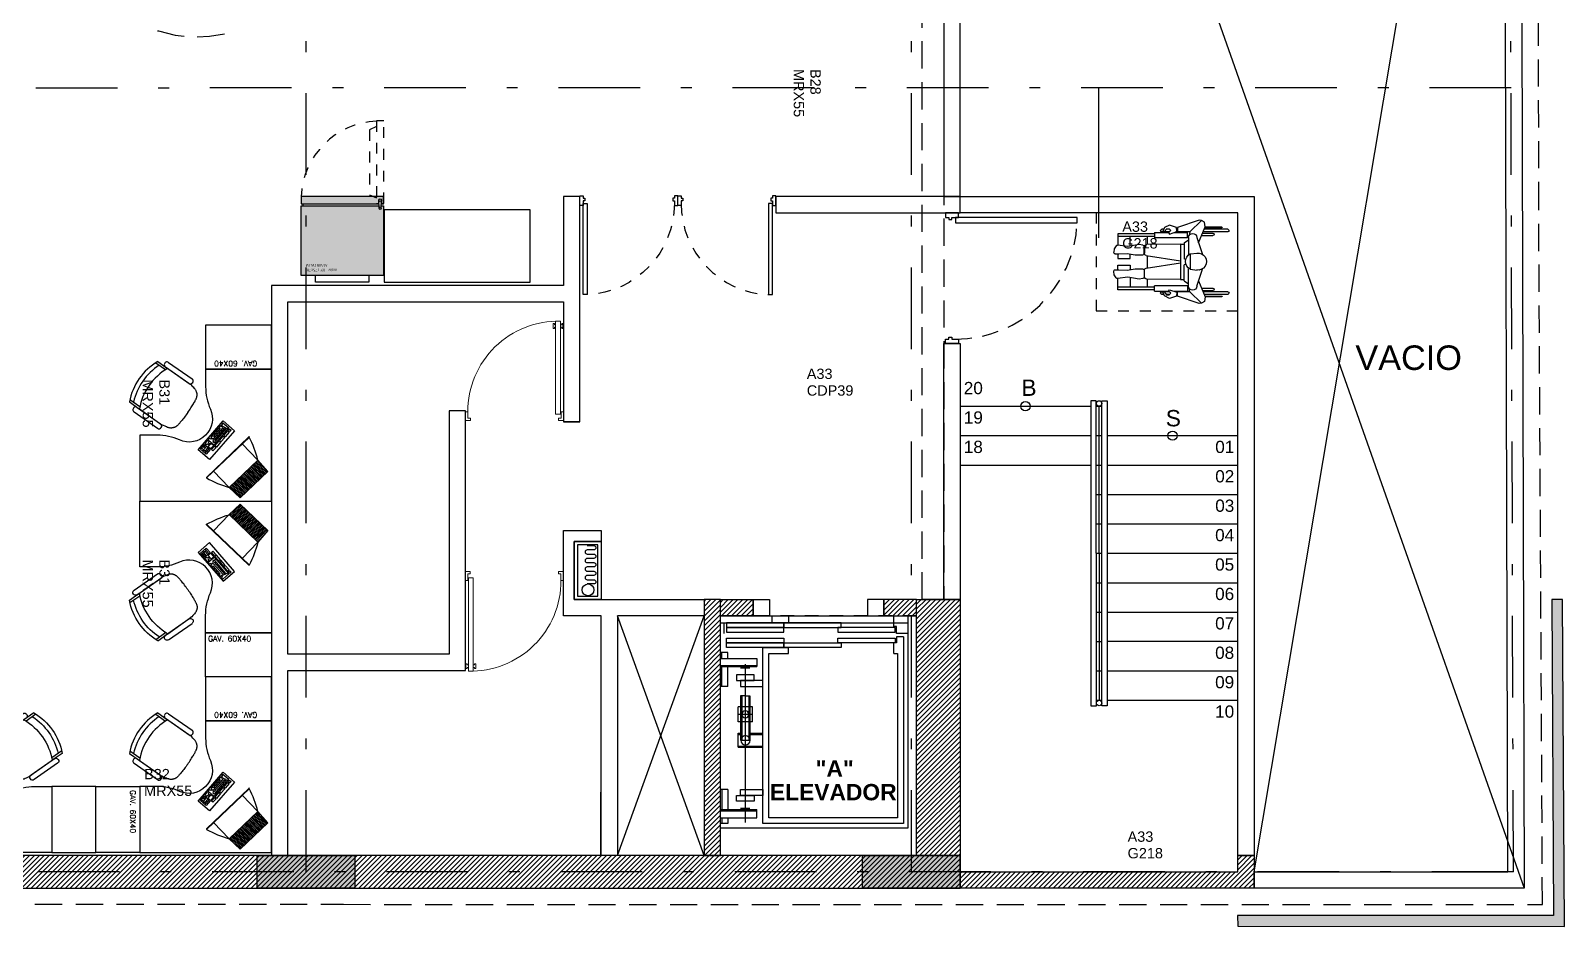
# Model space of a CAD drawing. Header units: millimetres. Extents: x -101 to 3415, y -52 to 1366.
# Drawn here: x 103.34 to 117.42, y 141.9 to 150.12 of the extents above; entities that cross this region are included whole.
import ezdxf
from ezdxf.enums import TextEntityAlignment as Align

# ---------------------------------------------------------------- set-up
doc = ezdxf.new("R2010")
doc.units = ezdxf.units.MM
for name, pattern in [('-XR 1_ARQUITECTURA TIPO N1-N14-EF$0$HIDDEN2', [0.1875, 0.125, -0.0625]), ('XR EJES SUPERIORES$0$DASHDOT2', [0.5, 0.25, -0.125, 0, -0.125]), ('XR LINDERO N$0$A-100a LALA IRAPUATO nave equipo$0$HIDDEN', [0.375, 0.25, -0.125]), ('XR N1-N2$0$HIDDEN', [0.375, 0.25, -0.125]), ('XR N1-N2$0$XR PLANTA TIPO DE OFICINAS$0$CONTINUA', [0]), ('XR N1-N2$0$XR PLANTA TIPO DE OFICINAS$0$HIDDEN', [0.375, 0.25, -0.125]), ('XR N1-N2$0$XR PLANTA TIPO DE OFICINAS$0$HIDDEN2', [0.1875, 0.125, -0.0625])]:
    doc.linetypes.add(name, pattern=pattern)
for name, color, linetype in [('$AUDIT_BAD_LAYER1', 7, 'Continuous'), ('00_ARQ', 8, 'Continuous'), ('ARQ_MOBILIARIO', 8, 'Continuous'), ('Texto_Iluminación', 7, 'Continuous'), ('XR EJES SUPERIORES$0$A-EJES', 8, 'XR EJES SUPERIORES$0$DASHDOT2'), ('XR N1-N2$0$A-PROYECCIONES', 8, 'XR N1-N2$0$XR PLANTA TIPO DE OFICINAS$0$HIDDEN')]:
    doc.layers.add(name, color=color, linetype=linetype)
doc.layers.add('-XR 1_ARQUITECTURA TIPO N1-N14-EF$0$DEPTOS MUEBLES COLOR CARPETA DE VENTAS', color=254, linetype='Continuous', plot=False)
doc.styles.add('-XR 1_ARQUITECTURA TIPO N1-N14-EF$0$Standard', font='arial.ttf')
doc.styles.add('ROMANS', font='romans.shx')
doc.styles.add('TÍTULO', font='arial.ttf', dxfattribs={"height": 0.19})
doc.styles.add('XR N1-N2$0$Standard', font='arial.ttf')
doc.styles.add('XR N1-N2$0$XR PLANTA TIPO DE OFICINAS$0$estilo1', font='arialbd.ttf')
doc.styles.add('XR N1-N2$0$XR PLANTA TIPO DE OFICINAS$0$TEXTO-ALB-100', font='arial.ttf', dxfattribs={"height": 0.15})
pattern_1 = [(45, (86.484832, 157.137164), (-0.02245064, 0.02245064), [])]
pattern_2 = [(45, (86.484826, 156.888654), (-0.02245064, 0.02245064), [])]

# ---------------------------------------------------------------- blocks, each defined once
blk = doc.blocks.new('XR N1-N2$0$XR PLANTA TIPO DE OFICINAS$0$Puerta1.00')
at = {"linetype": 'Continuous'}
for points in [[(405.365, 465.953), (405.365, 466.883), (405.325, 466.883), (405.325, 465.953)], [(405.325, 465.876), (405.325, 465.901), (405.34, 465.901), (405.34, 465.926), (405.325, 465.926), (405.325, 465.976), (405.29, 465.976), (405.29, 465.876)], [(406.255, 465.876), (406.255, 465.901), (406.24, 465.901), (406.24, 465.926), (406.255, 465.926), (406.255, 465.976), (406.29, 465.976), (406.29, 465.876)]]:
    blk.add_lwpolyline(points, close=True, dxfattribs=at)
at = {"linetype": 'XR N1-N2$0$XR PLANTA TIPO DE OFICINAS$0$HIDDEN2'}
blk.add_arc((405.324, 465.953), 0.932, 0.0383, 87.4436, dxfattribs=at)
blk = doc.blocks.new('XR N1-N2$0$XR PLANTA TIPO DE OFICINAS$0$XREF PLANTA BAJA$0$XREF SOTANO 1$0$sn_dis_pl')
at = {"linetype": 'Continuous'}
for p, q in [((-0.544, 1.021), (-0.52, 1.021)), ((-0.544, 0.684), (-0.544, 1.021)), ((-0.52, 1.021), (-0.439, 1.021)), ((-0.52, 0.684), (-0.52, 1.021)), ((-0.428, 0.929), (-0.44, 1.024)), ((-0.434, 1.036), (-0.405, 1.055)), ((-0.405, 1.055), (-0.374, 1.058)), ((-0.36, 1.01), (-0.362, 0.935)), ((-0.36, 1.046), (-0.36, 1.01)), ((-0.36, 1.021), (-0.317, 1.021)), ((-0.317, 1.021), (-0.317, 0.907)), ((-0.256, 1.021), (-0.256, 0.907)), ((-0.213, 1.021), (-0.256, 1.021)), ((-0.213, 1.046), (-0.213, 1.01)), ((-0.213, 1.01), (-0.211, 0.935)), ((-0.168, 1.055), (-0.199, 1.058)), ((-0.139, 1.036), (-0.168, 1.055)), ((-0.145, 0.929), (-0.133, 1.024)), ((-0.053, 1.021), (-0.134, 1.021)), ((-0.029, 1.021), (-0.053, 1.021)), ((-0.053, 0.684), (-0.053, 1.021)), ((-0.029, 0.684), (-0.029, 1.021)), ((-0.433, 0.907), (-0.52, 0.907)), ((-0.445, 0.826), (-0.428, 0.929)), ((-0.362, 0.935), (-0.35, 0.862)), ((-0.317, 0.907), (-0.355, 0.907)), ((-0.35, 0.862), (-0.351, 0.792)), ((-0.256, 0.907), (-0.218, 0.907)), ((-0.211, 0.935), (-0.223, 0.862)), ((-0.223, 0.862), (-0.222, 0.792)), ((-0.128, 0.826), (-0.145, 0.929)), ((-0.14, 0.907), (-0.053, 0.907)), ((-0.52, 0.752), (-0.445, 0.752)), ((-0.448, 0.444), (-0.445, 0.755)), ((-0.44, 0.791), (-0.445, 0.826)), ((-0.364, 0.78), (-0.428, 0.78)), ((-0.425, 0.775), (-0.365, 0.776)), ((-0.351, 0.792), (-0.352, 0.788)), ((-0.344, 0.759), (-0.297, 0.444)), ((-0.343, 0.752), (-0.23, 0.752)), ((-0.229, 0.759), (-0.276, 0.444)), ((-0.222, 0.792), (-0.221, 0.788)), ((-0.209, 0.78), (-0.145, 0.78)), ((-0.148, 0.775), (-0.208, 0.776)), ((-0.133, 0.791), (-0.128, 0.826)), ((-0.125, 0.444), (-0.128, 0.755)), ((-0.128, 0.752), (-0.053, 0.752)), ((-0.624, 0.546), (-0.601, 0.592)), ((-0.601, 0.592), (-0.564, 0.608)), ((-0.562, 0.594), (-0.591, 0.572)), ((-0.591, 0.572), (-0.59, 0.548)), ((-0.585, 0.599), (-0.585, 0.616)), ((-0.585, 0.545), (-0.585, 0.576)), ((-0.564, 0.608), (-0.562, 0.594)), ((-0.561, 0.549), (-0.561, 0.616)), ((-0.557, 0.684), (-0.557, 0.554)), ((-0.557, 0.684), (-0.507, 0.684)), ((-0.507, 0.38), (-0.507, 0.684)), ((-0.016, 0.684), (-0.066, 0.684)), ((-0.066, 0.38), (-0.066, 0.684)), ((-0.016, 0.684), (-0.016, 0.554)), ((-0.012, 0.549), (-0.012, 0.616)), ((-0.009, 0.608), (-0.011, 0.594)), ((-0.011, 0.594), (0.018, 0.572)), ((0.027, 0.592), (-0.009, 0.608)), ((0.012, 0.599), (0.012, 0.616)), ((0.012, 0.545), (0.012, 0.576)), ((0.018, 0.572), (0.017, 0.548)), ((0.051, 0.546), (0.027, 0.592)), ((-0.67, 0.273), (-0.601, 0.474)), ((-0.601, 0.482), (-0.624, 0.546)), ((-0.564, 0.48), (-0.601, 0.482)), ((-0.601, 0.474), (-0.561, 0.473)), ((-0.59, 0.548), (-0.573, 0.535)), ((-0.573, 0.535), (-0.556, 0.555)), ((-0.542, 0.545), (-0.564, 0.48)), ((-0.561, 0.36), (-0.561, 0.488)), ((-0.557, 0.5), (-0.557, 0.38)), ((-0.556, 0.555), (-0.542, 0.545)), ((-0.448, 0.444), (-0.448, 0.41)), ((-0.448, 0.444), (-0.125, 0.444)), ((-0.125, 0.444), (-0.125, 0.41)), ((-0.017, 0.555), (-0.031, 0.545)), ((-0.031, 0.545), (-0.009, 0.48)), ((0, 0.535), (-0.017, 0.555)), ((-0.016, 0.5), (-0.016, 0.38)), ((-0.012, 0.36), (-0.012, 0.488)), ((0.028, 0.474), (-0.012, 0.473)), ((-0.009, 0.48), (0.028, 0.482)), ((0.017, 0.548), (0, 0.535)), ((0.028, 0.482), (0.051, 0.546)), ((0.097, 0.273), (0.028, 0.474)), ((-0.666, 0.251), (-0.561, 0.36)), ((-0.561, 0.36), (-0.529, 0.366)), ((-0.507, 0.38), (-0.557, 0.38)), ((-0.51, 0.371), (-0.35, 0.371)), ((-0.51, 0.296), (-0.354, 0.244)), ((-0.461, 0.41), (-0.489, 0.371)), ((-0.461, 0.41), (-0.314, 0.41)), ((-0.359, 0.356), (-0.367, 0.291)), ((-0.359, 0.356), (-0.218, 0.356)), ((-0.307, 0.398), (-0.314, 0.41)), ((-0.266, 0.398), (-0.259, 0.41)), ((-0.112, 0.41), (-0.259, 0.41)), ((-0.063, 0.371), (-0.223, 0.371)), ((-0.063, 0.296), (-0.219, 0.244)), ((-0.218, 0.356), (-0.211, 0.291)), ((-0.112, 0.41), (-0.084, 0.371)), ((-0.066, 0.38), (-0.016, 0.38)), ((-0.012, 0.36), (-0.044, 0.366)), ((0.093, 0.251), (-0.012, 0.36)), ((-0.666, 0.251), (-0.67, 0.273)), ((-0.651, 0.225), (-0.666, 0.251)), ((-0.609, 0.218), (-0.651, 0.225)), ((-0.461, 0.28), (-0.609, 0.218)), ((-0.607, 0.218), (-0.607, 0.065)), ((-0.602, 0.22), (-0.602, 0.065)), ((-0.585, 0.012), (-0.585, 0.228)), ((-0.561, 0.012), (-0.561, 0.238)), ((-0.549, 0.243), (-0.549, 0.148)), ((-0.527, 0.252), (-0.527, 0.148)), ((-0.112, 0.28), (0.036, 0.218)), ((-0.046, 0.252), (-0.046, 0.148)), ((-0.024, 0.243), (-0.024, 0.148)), ((-0.012, 0.012), (-0.012, 0.238)), ((0.012, 0.012), (0.012, 0.228)), ((0.029, 0.22), (0.029, 0.065)), ((0.033, 0.218), (0.033, 0.065)), ((0.036, 0.218), (0.078, 0.225)), ((0.078, 0.225), (0.093, 0.251)), ((0.093, 0.251), (0.097, 0.273))]:
    blk.add_line(p, q, dxfattribs=at)
for centre, radius, start, end in [((-0.428, 1.026), 0.0123, 121.7078, 187.2641), ((-0.372, 1.046), 0.0123, 0.7644, 95.9609), ((-0.201, 1.046), 0.0123, 84.0391, 179.2356), ((-0.145, 1.026), 0.0123, 352.7359, 58.2922), ((-0.425, 0.755), 0.0204, 91.0603, 179.4667), ((-0.428, 0.792), 0.0123, 187.318, 270), ((-0.365, 0.756), 0.0204, 8.521, 91.0603), ((-0.364, 0.792), 0.0123, 270, 341.0652), ((-0.208, 0.756), 0.0204, 88.9397, 171.479), ((-0.209, 0.792), 0.0123, 198.9348, 270), ((-0.149, 0.755), 0.0204, 0.5333, 88.9397), ((-0.145, 0.792), 0.0123, 270, 352.682), ((-0.573, 0.616), 0.0123, 0, 180), ((0, 0.616), 0.0123, 0, 180), ((-0.51, 0.333), 0.0374, 90, 270), ((-0.289, 0.285), 0.0782, 171.4259, 8.5741), ((-0.289, 0.322), 0.0782, 25.8604, 154.1396), ((-0.063, 0.333), 0.0374, 270, 90), ((-0.538, 0.148), 0.011, 180, 360), ((-0.035, 0.148), 0.011, 180, 0), ((-0.604, 0.065), 0.00204, 180, 0), ((-0.573, 0.012), 0.0123, 180, 0), ((0, 0.012), 0.0123, 180, 0), ((0.031, 0.065), 0.00204, 180, 0)]:
    blk.add_arc(centre, radius, start, end, dxfattribs=at)
blk = doc.blocks.new('XR N1-N2$0$A$C0124305E')
at = {"layer": '00_ARQ', "ltscale": 2}
blk.add_lwpolyline([(0, 0), (2.7, 0), (2.7, -6.05), (2.55, -6.05), (2.55, -0.15), (0, -0.15)], close=True, dxfattribs=at)
at = {"layer": 'XR N1-N2$0$A-PROYECCIONES', "linetype": 'XR N1-N2$0$HIDDEN', "ltscale": 0.25}
blk.add_lwpolyline([(1.25, -0.15), (1.25, -1.05), (2.55, -1.05), (2.55, -1.05)], dxfattribs=at)
at = {"layer": '$AUDIT_BAD_LAYER1', "xscale": -0.9999999999999999, "rotation": 90.0000016959918}
blk.add_blockref('XR N1-N2$0$XR PLANTA TIPO DE OFICINAS$0$XREF PLANTA BAJA$0$XREF SOTANO 1$0$sn_dis_pl', (2.469, -0.887), dxfattribs=at)
blk = doc.blocks.new('XR N1-N2$0$XR PLANTA TIPO DE OFICINAS$0$Ascensore-150x170')
for p, q in [((5.612, -0.077), (5.612, -0.133)), ((5.481, -0.152), (5.566, -0.152)), ((5.612, -0.133), (5.566, -0.133)), ((5.566, -0.133), (5.566, -0.152)), ((5.481, -0.996), (5.528, -0.996)), ((4.729, -1.399), (4.729, -1.202)), ((4.738, -1.399), (4.738, -1.202)), ((4.832, -1.305), (4.832, -1.202)), ((4.841, -1.305), (4.841, -1.202)), ((4.127, -1.342), (5.394, -1.342)), ((4.166, -1.54), (4.166, -1.249)), ((4.166, -1.249), (4.231, -1.249)), ((4.222, -1.54), (4.222, -1.249)), ((4.231, -1.54), (4.231, -1.249)), ((4.241, -1.38), (4.241, -1.305)), ((5.141, -1.305), (4.785, -1.305)), ((4.785, -1.38), (4.785, -1.305)), ((5.141, -1.314), (4.785, -1.314)), ((4.932, -1.286), (5.054, -1.286)), ((4.932, -1.286), (4.932, -1.399)), ((4.993, -1.286), (4.993, -1.399)), ((5.054, -1.286), (5.054, -1.399)), ((5.141, -1.342), (5.141, -1.305)), ((5.141, -1.342), (5.141, -1.38)), ((5.366, -1.38), (5.366, -1.305)), ((5.376, -1.54), (5.376, -1.249)), ((5.441, -1.249), (5.376, -1.249)), ((5.385, -1.54), (5.385, -1.249)), ((5.441, -1.54), (5.441, -1.249)), ((4.729, -1.399), (4.841, -1.399)), ((5.141, -1.37), (4.785, -1.37)), ((5.141, -1.38), (4.785, -1.38)), ((4.832, -1.399), (4.832, -1.38)), ((4.841, -1.399), (4.841, -1.38)), ((4.932, -1.399), (5.054, -1.399)), ((4.119, -1.483), (4.119, -1.54)), ((4.166, -1.483), (4.119, -1.483)), ((4.166, -1.53), (4.119, -1.53)), ((4.391, -1.483), (4.231, -1.483)), ((4.391, -1.53), (4.231, -1.53)), ((4.391, -1.483), (4.391, -1.54)), ((5.216, -1.483), (5.216, -1.54)), ((5.216, -1.483), (5.376, -1.483)), ((5.216, -1.53), (5.376, -1.53)), ((5.441, -1.483), (5.488, -1.483)), ((5.441, -1.53), (5.488, -1.53)), ((5.488, -1.483), (5.488, -1.54)), ((5.641, -1.512), (5.725, -1.512))]:
    blk.add_line(p, q)
for points in [[(4.081, -0.04), (4.081, -1.54), (5.725, -1.54), (5.725, -0.04)], [(5.566, -0.143), (5.566, -0.602), (5.603, -0.602), (5.603, -0.143)], [(5.687, -0.143), (5.687, -0.602), (5.65, -0.602), (5.65, -0.143)], [(5.528, -0.574), (5.528, -1.033), (5.566, -1.033), (5.566, -0.574)], [(5.725, -0.574), (5.725, -1.033), (5.687, -1.033), (5.687, -0.574)], [(5.528, -1.033), (5.528, -1.493), (5.566, -1.493), (5.566, -1.033)], [(5.566, -1.033), (5.566, -1.493), (5.603, -1.493), (5.603, -1.033)], [(5.687, -1.033), (5.687, -1.493), (5.65, -1.493), (5.65, -1.033)], [(5.725, -1.033), (5.725, -1.493), (5.687, -1.493), (5.687, -1.033)], [(5.725, -0.996), (5.725, -1.127), (5.781, -1.127), (5.781, -0.996)], [(4.344, -1.202), (4.344, -1.38), (4.391, -1.38), (4.391, -1.202)], [(5.263, -1.202), (5.263, -1.38), (5.216, -1.38), (5.216, -1.202)], [(4.297, -1.272), (4.297, -1.413), (4.344, -1.413), (4.344, -1.272)], [(5.31, -1.272), (5.31, -1.413), (5.263, -1.413), (5.263, -1.272)]]:
    blk.add_lwpolyline(points, close=True)
for points in [[(5.612, -0.077), (5.528, -0.077), (4.119, -0.077), (4.119, -1.202), (5.528, -1.202), (5.528, -0.996)], [(5.641, -0.133), (5.697, -0.133), (5.697, -0.152), (5.781, -0.152), (5.781, -0.04), (5.641, -0.04), (5.641, -0.133)], [(5.481, -0.152), (5.481, -0.124), (4.166, -0.124), (4.166, -1.155), (5.481, -1.155), (5.481, -0.996)]]:
    blk.add_lwpolyline(points)
for centre, radius in [((4.785, -1.342), 0.0375), ((4.993, -1.342), 0.0281)]:
    blk.add_circle(centre, radius)
blk = doc.blocks.new('XR N1-N2$0$030 puerta 013-h')
at = {"linetype": 'Continuous', "lineweight": 0}
for p, q in [((3.994, 17.305), (3.994, 17.255)), ((4.007, 17.305), (3.994, 17.305)), ((3.994, 17.255), (4.007, 17.255)), ((4.007, 17.305), (4.007, 17.293)), ((4.007, 17.293), (4.019, 17.293)), ((4.007, 17.255), (4.007, 17.268)), ((4.007, 17.268), (4.019, 17.268)), ((4.019, 17.33), (4.069, 17.33)), ((4.019, 16.38), (4.019, 17.33)), ((4.069, 17.33), (4.069, 16.38)), ((4.081, 17.293), (4.069, 17.293)), ((4.081, 17.268), (4.069, 17.268)), ((4.081, 17.305), (4.094, 17.305)), ((4.081, 17.305), (4.081, 17.293)), ((4.081, 17.255), (4.081, 17.268)), ((4.094, 17.255), (4.081, 17.255)), ((4.094, 17.305), (4.094, 17.255)), ((3.099, 16.365), (3.099, 16.405)), ((3.099, 16.405), (3.124, 16.405)), ((3.099, 16.315), (3.099, 16.365)), ((3.149, 16.315), (3.099, 16.315)), ((3.124, 16.405), (3.124, 16.34)), ((3.124, 16.34), (3.149, 16.34)), ((3.149, 16.34), (3.149, 16.315)), ((4.069, 16.38), (4.019, 16.38)), ((4.049, 16.34), (4.049, 16.315)), ((4.074, 16.34), (4.049, 16.34)), ((4.049, 16.315), (4.099, 16.315)), ((4.099, 16.405), (4.074, 16.405)), ((4.074, 16.405), (4.074, 16.34)), ((4.099, 16.405), (4.099, 16.315))]:
    blk.add_line(p, q, dxfattribs=at)
blk.add_arc((4.044, 16.41), 0.92, 88.4391, 180.3278, dxfattribs=at)
blk = doc.blocks.new('XR COLUMNAS SUPERIORES')
at = {"layer": '00_ARQ', "linetype": 'ByBlock'}
h = blk.add_hatch(color=256, dxfattribs=at)
h.dxf.hatch_style = 1
h.paths.add_polyline_path([(19.828, -14.89), (18.931, -14.89), (18.931, -14.59), (19.828, -14.59)])
h = blk.add_hatch(color=256, dxfattribs=at)
h.dxf.hatch_style = 1
h.paths.add_polyline_path([(25.387, -14.89), (24.49, -14.89), (24.49, -14.59), (25.387, -14.59)])
for points in [[(19.828, -14.89), (18.931, -14.89), (18.931, -14.59), (19.828, -14.59)], [(25.387, -14.89), (24.49, -14.89), (24.49, -14.59), (25.387, -14.59)]]:
    blk.add_lwpolyline(points, close=True, dxfattribs=at)
blk = doc.blocks.new('XR EJES SUPERIORES')
at = {"layer": 'XR EJES SUPERIORES$0$A-EJES', "color": 251, "linetype": 'XR EJES SUPERIORES$0$DASHDOT2', "ltscale": 3}
for p, q in [((19.38, -14.74), (19.38, 2.657)), ((24.938, -14.74), (24.938, 2.657)), ((30.467, -14.74), (30.415, 2.657)), ((30.447, -7.541), (-2.865, -7.548)), ((30.467, -14.74), (-2.88, -14.741))]:
    blk.add_line(p, q, dxfattribs=at)
blk = doc.blocks.new('A$C435F5787')
at = {"linetype": 'ByBlock'}
for p, q in [((0, 0), (0, 0.483)), ((0, 0.483), (0.19, 0.483)), ((0.076, 0.381), (0.076, 0.457)), ((0.076, 0.457), (0.171, 0.457)), ((0.095, 0.438), (0.095, 0.454)), ((0.137, 0.438), (0.095, 0.438)), ((0.095, 0.381), (0.095, 0.435)), ((0.114, 0.384), (0.114, 0.435)), ((0.137, 0.438), (0.137, 0.454)), ((0.171, 0.438), (0.137, 0.438)), ((0.137, 0.381), (0.137, 0.435)), ((0.156, 0.384), (0.156, 0.419)), ((0.156, 0.419), (0.171, 0.419)), ((0.171, 0.457), (0.171, 0.381)), ((0.19, 0.483), (0.19, 0)), ((0.038, 0.371), (0.063, 0.371)), ((0.038, 0.311), (0.038, 0.371)), ((0.063, 0.311), (0.038, 0.311)), ((0.038, 0.305), (0.063, 0.305)), ((0.038, 0.225), (0.038, 0.305)), ((0.063, 0.225), (0.038, 0.225)), ((0.038, 0.143), (0.038, 0.219)), ((0.038, 0.219), (0.063, 0.219)), ((0.063, 0.371), (0.063, 0.311)), ((0.063, 0.305), (0.063, 0.225)), ((0.063, 0.219), (0.063, 0.143)), ((0.171, 0.381), (0.076, 0.381)), ((0.076, 0.311), (0.076, 0.371)), ((0.076, 0.371), (0.117, 0.371)), ((0.117, 0.311), (0.076, 0.311)), ((0.076, 0.305), (0.076, 0.022)), ((0.175, 0.305), (0.076, 0.305)), ((0.098, 0.273), (0.079, 0.273)), ((0.117, 0.279), (0.098, 0.279)), ((0.098, 0.279), (0.098, 0.273)), ((0.098, 0.051), (0.098, 0.267)), ((0.117, 0.371), (0.117, 0.311)), ((0.117, 0.267), (0.117, 0.279)), ((0.133, 0.267), (0.117, 0.267)), ((0.117, 0.06), (0.117, 0.257)), ((0.133, 0.33), (0.133, 0.352)), ((0.133, 0.352), (0.152, 0.352)), ((0.152, 0.33), (0.133, 0.33)), ((0.133, 0.257), (0.133, 0.267)), ((0.152, 0.257), (0.133, 0.257)), ((0.137, 0.07), (0.137, 0.254)), ((0.152, 0.352), (0.152, 0.371)), ((0.152, 0.371), (0.175, 0.371)), ((0.152, 0.311), (0.152, 0.33)), ((0.175, 0.311), (0.152, 0.311)), ((0.156, 0.254), (0.156, 0.276)), ((0.156, 0.276), (0.175, 0.276)), ((0.175, 0.254), (0.156, 0.254)), ((0.156, 0.095), (0.156, 0.229)), ((0.156, 0.229), (0.175, 0.229)), ((0.175, 0.371), (0.175, 0.311)), ((0.175, 0.276), (0.175, 0.305)), ((0.175, 0.067), (0.175, 0.254)), ((0.063, 0.143), (0.038, 0.143)), ((0.038, 0.133), (0.063, 0.133)), ((0.038, 0.057), (0.038, 0.133)), ((0.063, 0.057), (0.038, 0.057)), ((0.038, 0.044), (0.063, 0.044)), ((0.038, 0.022), (0.038, 0.044)), ((0.063, 0.022), (0.038, 0.022)), ((0.063, 0.133), (0.063, 0.057)), ((0.063, 0.044), (0.063, 0.022)), ((0.076, 0.022), (0.175, 0.022)), ((0.079, 0.041), (0.095, 0.041)), ((0.095, 0.041), (0.095, 0.048)), ((0.095, 0.048), (0.117, 0.048)), ((0.117, 0.048), (0.117, 0.054)), ((0.117, 0.054), (0.137, 0.054)), ((0.137, 0.054), (0.137, 0.063)), ((0.137, 0.063), (0.156, 0.063)), ((0.175, 0.095), (0.156, 0.095)), ((0.156, 0.051), (0.156, 0.067)), ((0.156, 0.067), (0.175, 0.067)), ((0.175, 0.051), (0.156, 0.051)), ((0.175, 0.022), (0.175, 0.051)), ((0.19, 0), (0, 0))]:
    blk.add_line(p, q, dxfattribs=at)
blk = doc.blocks.new('m-tv pla')
h = blk.add_hatch()
h.set_pattern_fill('ANSI31', color=256, scale=0.005, angle=45, style=0)
h.set_pattern_definition([(90, (-254.158094, -242.753814), (-0.015875, 2e-18), [])])
h.paths.add_polyline_path([(0.24, -0.474), (0.25, -0.284), (-0.25, -0.284), (-0.24, -0.474)])
for p, q in [((0.373, 0), (-0.373, 0)), ((-0.368, 0.006), (0.368, 0.006)), ((-0.25, -0.284), (-0.25, 0)), ((0.25, -0.284), (0.25, 0)), ((-0.24, -0.474), (-0.25, -0.284)), ((-0.25, -0.284), (0.25, -0.284)), ((0.24, -0.474), (0.25, -0.284)), ((-0.24, -0.474), (0.24, -0.474))]:
    blk.add_line(p, q)
for centre, radius, start, end in [((-0.368, 0.001), 0.005, 90, 196.7752), ((0.898, 0.383), 1.327, 196.7752, 210.1505), ((-0.898, 0.383), 1.327, 329.8495, 343.2248), ((0.368, 0.001), 0.005, 343.2248, 90)]:
    blk.add_arc(centre, radius, start, end)
blk = doc.blocks.new('A$C369842D8')
for p, q in [((0.05, 0.491), (0.05, 0.381)), ((0.07, 0.5), (0.07, 0.39)), ((0.48, 0.5), (0.48, 0.39)), ((0.5, 0.491), (0.5, 0.381)), ((0, 0.405), (0, 0.145)), ((0.05, 0.405), (0.05, 0.145)), ((0.05, 0.38), (0.05, 0.13)), ((0.5, 0.405), (0.5, 0.145)), ((0.5, 0.38), (0.5, 0.13)), ((0.55, 0.405), (0.55, 0.145))]:
    blk.add_line(p, q)
for points in [[(0.275, 0), (0.262, 0), (0.249, 0), (0.236, 0.001), (0.224, 0.001), (0.212, 0.001), (0.201, 0.002), (0.19, 0.003), (0.181, 0.003), (0.172, 0.004), (0.164, 0.005), (0.157, 0.005), (0.15, 0.006), (0.145, 0.007), (0.139, 0.008), (0.134, 0.009), (0.13, 0.009), (0.126, 0.01), (0.122, 0.011), (0.118, 0.012), (0.114, 0.013), (0.111, 0.014), (0.108, 0.015), (0.105, 0.017), (0.102, 0.018), (0.1, 0.019), (0.097, 0.021), (0.095, 0.022), (0.093, 0.024), (0.091, 0.025), (0.089, 0.027), (0.087, 0.028), (0.085, 0.03), (0.083, 0.032), (0.081, 0.034), (0.079, 0.036), (0.077, 0.039), (0.075, 0.041), (0.073, 0.044), (0.071, 0.048), (0.068, 0.051), (0.066, 0.056), (0.064, 0.061), (0.062, 0.067), (0.059, 0.075), (0.057, 0.085), (0.055, 0.097), (0.052, 0.112), (0.05, 0.13)], [(0.275, 0), (0.288, 0), (0.301, 0), (0.314, 0.001), (0.326, 0.001), (0.338, 0.001), (0.349, 0.002), (0.36, 0.003), (0.369, 0.003), (0.378, 0.004), (0.386, 0.005), (0.393, 0.005), (0.4, 0.006), (0.405, 0.007), (0.411, 0.008), (0.416, 0.009), (0.42, 0.009), (0.424, 0.01), (0.428, 0.011), (0.432, 0.012), (0.436, 0.013), (0.439, 0.014), (0.442, 0.015), (0.445, 0.017), (0.448, 0.018), (0.45, 0.019), (0.453, 0.021), (0.455, 0.022), (0.457, 0.024), (0.459, 0.025), (0.461, 0.027), (0.463, 0.028), (0.465, 0.03), (0.467, 0.032), (0.469, 0.034), (0.471, 0.036), (0.473, 0.039), (0.475, 0.041), (0.477, 0.044), (0.479, 0.048), (0.482, 0.051), (0.484, 0.056), (0.486, 0.061), (0.488, 0.067), (0.491, 0.075), (0.493, 0.085), (0.495, 0.097), (0.498, 0.112), (0.5, 0.13)]]:
    blk.add_lwpolyline(points)
for centre, radius, start, end in [((0.025, 0.405), 0.025, 0, 180), ((0.275, 0), 0.54, 65.3885, 114.6115), ((0.275, -0.11), 0.54, 65.3885, 114.6115), ((0.275, -0.04), 0.54, 67.7008, 112.2992), ((0.525, 0.405), 0.025, 0, 180), ((0.025, 0.145), 0.025, 180, 0), ((0.525, 0.145), 0.025, 180, 0)]:
    blk.add_arc(centre, radius, start, end)
blk = doc.blocks.new('-XR 1_ARQUITECTURA TIPO N1-N14-EF$0$REFRIGERADOR')
at = {"layer": '-XR 1_ARQUITECTURA TIPO N1-N14-EF$0$DEPTOS MUEBLES COLOR CARPETA DE VENTAS'}
h = blk.add_hatch(color=256, dxfattribs=at)
h.dxf.hatch_style = 1
h.paths.add_polyline_path([(-0.375, 0.72), (0.375, 0.72), (0.375, 0.085), (-0.375, 0.085)])
h = blk.add_hatch(color=256, dxfattribs=at)
h.dxf.hatch_style = 1
h.paths.add_polyline_path([(-0.375, 0), (0.375, 0), (0.375, 0.065), (-0.375, 0.065)])
for p, q in [((-0.355, 0.108), (-0.357, 0.033)), ((-0.335, 0.108), (-0.333, 0.033)), ((0.355, 0.085), (0.355, 0.065))]:
    blk.add_line(p, q)
for points in [[(-0.356, 0.085), (-0.375, 0.085), (-0.375, 0.72), (0.375, 0.72), (0.375, 0.085), (-0.334, 0.085)], [(-0.243, 0.72), (-0.243, 0.78), (0.243, 0.78), (0.243, 0.72)], [(-0.356, 0.065), (-0.375, 0.065), (-0.375, 0), (0.375, 0), (0.375, 0.065), (-0.334, 0.065)]]:
    blk.add_lwpolyline(points)
at = {"color": 8, "linetype": '-XR 1_ARQUITECTURA TIPO N1-N14-EF$0$HIDDEN2', "ltscale": 0.5}
for points in [[(-0.357, 0.062), (-0.378, 0.062), (-0.378, -0.688), (-0.313, -0.688), (-0.313, 0.062), (-0.333, 0.062)], [(-0.313, -0.637), (-0.248, -0.607), (-0.248, -0.017), (-0.313, 0.013)]]:
    blk.add_lwpolyline(points, dxfattribs=at)
for centre, radius in [((-0.345, 0.033), 0.0125), ((-0.345, 0.107), 0.01)]:
    blk.add_circle(centre, radius)
blk.add_arc((-0.345, 0.033), 0.721, 272.5845, 357.4155, dxfattribs=at)
at = {"layer": 'Defpoints', "insert": (0.335, 0.681), "char_height": 0.025, "width": 0.38054, "attachment_point": 3, "style": '-XR 1_ARQUITECTURA TIPO N1-N14-EF$0$Standard'}
blk.add_mtext('\\pxb0.41667,a0.41667;{\\fTimes New Roman|b0|i0|c0|p16;mabe  18" (75x78)\\PMA081WIM}', dxfattribs=at)
blk = doc.blocks.new('*U428')
at = {"layer": 'Texto_Iluminación', "ltscale": 0.3, "style": 'TÍTULO'}
for s, p in [('B28', (-0.278, -0.03, 0.181)), ('MRX55', (-0.278, -0.183, 0.181))]:
    blk.add_text(s, height=0.095, dxfattribs=at).set_placement(p)
blk = doc.blocks.new('*U429')
at = {"layer": 'Texto_Iluminación', "color": 0, "linetype": 'ByBlock', "lineweight": -2, "transparency": 16777216}
for p in [(0, 0), (1.653, 0), (3.306, 0), (4.959, 0)]:
    blk.add_blockref('*U428', p, dxfattribs=at)
blk = doc.blocks.new('*U438')
at = {"layer": 'Texto_Iluminación', "ltscale": 0.3, "style": 'TÍTULO'}
for s, p in [('B32', (-0.278, -0.03, 0.181)), ('MRX55', (-0.278, -0.183, 0.181))]:
    blk.add_text(s, height=0.095, dxfattribs=at).set_placement(p)
blk = doc.blocks.new('*U439')
at = {"layer": 'Texto_Iluminación', "color": 0, "linetype": 'ByBlock', "lineweight": -2, "transparency": 16777216}
for p in [(0, 0), (1.653, 0), (3.306, 0), (4.959, 0)]:
    blk.add_blockref('*U438', p, dxfattribs=at)
blk = doc.blocks.new('*U436')
at = {"layer": 'Texto_Iluminación', "ltscale": 0.3, "style": 'TÍTULO'}
for s, p in [('B31', (-0.278, -0.03, 0.181)), ('MRX55', (-0.278, -0.183, 0.181))]:
    blk.add_text(s, height=0.095, dxfattribs=at).set_placement(p)
blk = doc.blocks.new('*U437')
at = {"layer": 'Texto_Iluminación', "color": 0, "linetype": 'ByBlock', "lineweight": -2, "transparency": 16777216}
for p in [(0, 0), (1.653, 0)]:
    blk.add_blockref('*U436', p, dxfattribs=at)

msp = doc.modelspace()

# ---------------------------------------------------------------- hatches: boundary and pattern name
at = {"layer": '00_ARQ', "ltscale": 2}
h = msp.add_hatch(dxfattribs=at)
h.set_pattern_fill('LINE', color=8, scale=0.01, angle=45, style=0)
h.set_pattern_definition(pattern_1)
h.paths.add_polyline_path([(109.669, 142.547), (109.669, 144.897), (109.519, 144.897), (109.519, 142.547)])
h = msp.add_hatch(dxfattribs=at)
h.set_pattern_fill('LINE', color=8, scale=0.01, angle=45, style=0)
h.set_pattern_definition(pattern_2)
h.paths.add_polyline_path([(109.97, 144.747), (109.669, 144.747), (109.669, 144.897), (109.97, 144.897)])
h = msp.add_hatch(dxfattribs=at)
h.set_pattern_fill('LINE', color=8, scale=0.01, angle=45, style=0)
h.set_pattern_definition(pattern_2)
h.paths.add_polyline_path([(111.17, 144.747), (111.471, 144.747), (111.471, 144.897), (111.17, 144.897)])
h = msp.add_hatch(dxfattribs=at)
h.set_pattern_fill('LINE', color=8, scale=0.01, angle=45, style=0)
h.set_pattern_definition(pattern_1)
h.paths.add_polyline_path([(111.871, 144.897), (111.871, 142.547), (111.471, 142.547), (111.471, 144.897)])
at = {"layer": '00_ARQ'}
msp.add_hatch(color=256, dxfattribs=at).paths.add_polyline_path([(117.304, 144.897), (117.319, 141.997), (114.419, 141.998), (114.42, 141.898), (117.42, 141.897), (117.404, 144.897)])
h = msp.add_hatch(dxfattribs=at)
h.set_pattern_fill('ANSI31', color=8, scale=0.01)
h.set_pattern_definition(pattern_1)
h.paths.add_polyline_path([(111.871, 142.547), (91.261, 142.547), (91.261, 142.247), (111.871, 142.247)])
at = {"layer": '00_ARQ', "ltscale": 2}
h = msp.add_hatch(dxfattribs=at)
h.set_pattern_fill('LINE', color=8, scale=0.01, angle=45, style=0)
h.set_pattern_definition(pattern_1)
h.paths.add_polyline_path([(111.871, 142.397), (114.421, 142.397), (114.421, 142.547), (114.571, 142.547), (114.571, 142.247), (111.871, 142.247)])

# ---------------------------------------------------------------- linework, layer by layer
at = {"layer": '00_ARQ'}
for p, q in [((111.871, 156.944), (117.052, 142.247)), ((114.571, 142.397), (117.01, 156.944)), ((111.871, 146.672), (113.071, 146.672)), ((113.121, 146.672), (113.171, 146.672)), ((113.146, 146.672), (113.147, 143.972)), ((111.871, 146.402), (113.071, 146.402)), ((113.121, 146.402), (113.171, 146.402)), ((113.221, 146.402), (114.422, 146.402)), ((111.871, 146.132), (113.071, 146.132)), ((113.121, 146.132), (113.171, 146.132)), ((113.221, 146.132), (114.422, 146.132)), ((113.121, 145.862), (113.171, 145.862)), ((113.221, 145.862), (114.422, 145.862)), ((113.121, 145.592), (113.171, 145.592)), ((113.221, 145.592), (114.422, 145.592)), ((113.121, 145.322), (113.171, 145.322)), ((113.221, 145.322), (114.422, 145.322)), ((113.121, 145.052), (113.171, 145.052)), ((113.221, 145.052), (114.421, 145.052)), ((113.121, 144.782), (113.171, 144.782)), ((113.221, 144.782), (114.421, 144.782)), ((113.122, 144.512), (113.172, 144.512)), ((114.421, 144.512), (113.222, 144.512)), ((113.122, 144.242), (113.172, 144.242)), ((113.222, 144.242), (114.421, 144.242)), ((113.122, 143.972), (113.172, 143.972)), ((113.122, 143.972), (113.172, 143.972)), ((113.222, 143.972), (114.421, 143.972))]:
    msp.add_line(p, q, dxfattribs=at)
at = {"layer": '00_ARQ', "ltscale": 2}
for p, q in [((107.328, 146.63), (107.178, 146.63)), ((108.378, 146.53), (108.228, 146.53)), ((109.669, 144.747), (111.471, 144.747))]:
    msp.add_line(p, q, dxfattribs=at)
at = {"layer": '00_ARQ', "ltscale": 0.8}
for p, q in [((109.519, 142.547), (108.723, 144.747)), ((108.723, 142.547), (109.519, 144.747))]:
    msp.add_line(p, q, dxfattribs=at)
at = {"layer": '00_ARQ', "linetype": 'XR N1-N2$0$XR PLANTA TIPO DE OFICINAS$0$HIDDEN', "ltscale": 0.5}
msp.add_line((111.471, 144.747), (109.669, 144.747), dxfattribs=at)
at = {"layer": '00_ARQ', "ltscale": 3}
msp.add_line((108.569, 143.129), (108.569, 142.547), dxfattribs=at)
at = {"layer": '00_ARQ', "linetype": 'XR LINDERO N$0$A-100a LALA IRAPUATO nave equipo$0$HIDDEN'}
msp.add_lwpolyline([(86.454, 142.097), (93.25, 142.099), (106.207, 142.099), (117.219, 142.097), (117.185, 148.481), (117.176, 157.094), (105.79, 157.102), (96.517, 157.106), (89.028, 157.108), (86.485, 157.137), (86.454, 142.097)], dxfattribs=at)
at = {"layer": '00_ARQ', "ltscale": 2}
for points in [[(114.571, 142.397), (116.902, 142.397), (116.861, 156.794), (111.871, 156.794), (111.871, 156.944), (117.01, 156.944), (117.052, 142.247), (114.571, 142.247)], [(110.178, 148.448), (111.871, 148.448), (111.871, 148.598), (110.178, 148.598)], [(111.872, 144.897), (111.722, 144.897), (111.721, 147.247), (111.721, 147.247), (111.721, 147.247), (111.871, 147.247)], [(108.573, 142.547), (108.573, 144.747), (108.228, 144.747), (108.228, 145.53), (108.573, 145.53), (108.573, 145.43), (108.328, 145.43), (108.328, 144.897), (109.519, 144.897), (109.519, 144.897), (109.519, 144.897), (109.519, 144.747), (108.723, 144.747), (108.723, 142.547)], [(109.669, 142.547), (109.669, 144.897), (109.519, 144.897), (109.519, 142.547)], [(109.97, 144.747), (109.669, 144.747), (109.669, 144.897), (109.97, 144.897)], [(109.97, 144.897), (110.12, 144.897), (110.12, 144.747), (109.97, 144.747)], [(111.17, 144.897), (111.02, 144.897), (111.02, 144.747), (111.17, 144.747)], [(111.17, 144.747), (111.471, 144.747), (111.471, 144.897), (111.17, 144.897)]]:
    msp.add_lwpolyline(points, close=True, dxfattribs=at)
at = {"layer": '00_ARQ', "linetype": 'XR N1-N2$0$HIDDEN'}
msp.add_lwpolyline([(111.521, 144.897), (111.521, 156.644), (111.721, 156.644), (111.721, 144.897)], close=True, dxfattribs=at)
at = {"layer": '00_ARQ', "linetype": 'Continuous'}
msp.add_lwpolyline([(111.721, 156.644), (111.721, 148.598), (111.871, 148.598), (111.871, 156.644)], close=True, dxfattribs=at)
at = {"layer": '00_ARQ', "ltscale": 2}
for points in [[(113.146, 148.217), (113.146, 149.597)], [(105.697, 144.397), (105.697, 147.629), (108.228, 147.629), (108.228, 146.53), (108.378, 146.53), (108.378, 148.598), (108.228, 148.598), (108.228, 147.779), (105.547, 147.779), (105.547, 142.547), (105.697, 142.547), (105.697, 144.247), (107.328, 144.247), (107.328, 146.63), (107.178, 146.63), (107.178, 144.397), (105.697, 144.397)], [(111.871, 144.897), (111.871, 142.547), (111.471, 142.547), (111.471, 144.897), (111.871, 144.897)]]:
    msp.add_lwpolyline(points, dxfattribs=at)
at = {"layer": '00_ARQ', "linetype": 'Continuous'}
for points in [[(113.072, 143.922), (113.122, 143.922), (113.121, 146.722), (113.071, 146.722), (113.072, 143.922)], [(113.221, 146.722), (113.222, 143.922), (113.172, 143.922), (113.171, 146.722), (113.221, 146.722)]]:
    msp.add_lwpolyline(points, dxfattribs=at)
at = {"layer": '00_ARQ', "linetype": 'XR N1-N2$0$XR PLANTA TIPO DE OFICINAS$0$CONTINUA'}
for points in [[(108.328, 145.43), (108.573, 145.43), (108.573, 144.897), (108.328, 144.897)], [(108.543, 145.4), (108.358, 145.4), (108.358, 144.927), (108.543, 144.927)]]:
    msp.add_lwpolyline(points, close=True, dxfattribs=at)
msp.add_lwpolyline([(108.447, 145.392), (108.507, 145.392, -1), (108.507, 145.353), (108.447, 145.353, 1), (108.447, 145.314), (108.507, 145.314, -1), (108.507, 145.275), (108.447, 145.275, 1), (108.447, 145.236), (108.507, 145.236, -1), (108.507, 145.197), (108.447, 145.197, 1), (108.447, 145.157), (108.507, 145.157, -1), (108.507, 145.118), (108.447, 145.118, 1), (108.447, 145.079), (108.507, 145.079, -1), (108.507, 145.04), (108.447, 145.04)], format="xyb", dxfattribs=at)
at = {"layer": '00_ARQ'}
for points in [[(117.304, 144.897), (117.319, 141.997), (114.419, 141.998), (114.42, 141.898), (117.42, 141.897), (117.404, 144.897)], [(111.871, 142.547), (91.261, 142.547), (91.261, 142.247), (111.871, 142.247)], [(111.871, 142.397), (114.421, 142.397), (114.421, 142.547), (114.571, 142.547), (114.571, 142.247), (111.871, 142.247)]]:
    msp.add_lwpolyline(points, close=True, dxfattribs=at)
msp.add_lwpolyline([(114.42, 141.898), (117.42, 141.897), (117.404, 144.897)], dxfattribs=at)
for centre in [(112.471, 146.672), (113.822, 146.402)]:
    msp.add_circle(centre, 0.0423, dxfattribs=at)
at = {"layer": '00_ARQ', "linetype": 'Continuous'}
for centre in [(113.147, 146.697), (113.147, 143.947)]:
    msp.add_circle(centre, 0.025, dxfattribs=at)
at = {"layer": '00_ARQ', "linetype": 'XR N1-N2$0$XR PLANTA TIPO DE OFICINAS$0$CONTINUA'}
msp.add_circle((108.454, 144.986), 0.0543, dxfattribs=at)
at = {"layer": 'ARQ_MOBILIARIO'}
for p, q in [((104.499, 150.117), (104.51, 150.117)), ((104.51, 150.117), (104.662, 150.079)), ((104.662, 150.079), (104.744, 150.068)), ((104.864, 150.062), (104.978, 150.068)), ((104.978, 150.068), (105.114, 150.09))]:
    msp.add_line(p, q, dxfattribs=at)
msp.add_lwpolyline([(106.583, 148.475), (106.583, 147.81), (107.922, 147.81), (107.922, 148.475), (107.922, 148.475)], close=True, dxfattribs=at)
at = {"layer": 'ARQ_MOBILIARIO', "ltscale": 0.01}
for points in [[(105.547, 147.011), (105.547, 147.415), (104.942, 147.415), (104.942, 147.011)], [(105.547, 144.591), (105.547, 144.188), (104.942, 144.188), (104.942, 144.591)], [(105.547, 143.785), (105.547, 144.188), (104.942, 144.188), (104.942, 143.785)], [(103.933, 143.18), (103.53, 143.18), (103.53, 142.575), (103.933, 142.575)], [(103.933, 143.18), (104.337, 143.18), (104.337, 142.575), (103.933, 142.575)]]:
    msp.add_lwpolyline(points, close=True, dxfattribs=at)
for points in [[(104.703, 146.362, 0.105703), (104.497, 146.406), (104.337, 146.406), (104.337, 145.801), (105.547, 145.801), (105.547, 147.011), (104.942, 147.011), (104.942, 146.851, 0.105703), (104.986, 146.645, -0.689027)], [(104.703, 145.24, -0.105703), (104.497, 145.196), (104.337, 145.196), (104.337, 145.801), (105.547, 145.801), (105.547, 144.591), (104.942, 144.591), (104.942, 144.751, -0.105703), (104.986, 144.958, 0.689027)], [(103.164, 143.136, -0.105703), (103.37, 143.18), (103.53, 143.18), (103.53, 142.575), (102.32, 142.575), (102.32, 143.785), (102.925, 143.785), (102.925, 143.625, -0.105703), (102.881, 143.418, 0.689027)], [(104.703, 143.136, 0.105703), (104.497, 143.18), (104.337, 143.18), (104.337, 142.575), (105.547, 142.575), (105.547, 143.785), (104.942, 143.785), (104.942, 143.625, 0.105703), (104.986, 143.418, -0.689027)]]:
    msp.add_lwpolyline(points, format="xyb", close=True, dxfattribs=at)

# ---------------------------------------------------------------- block references
at = {"layer": '00_ARQ'}
for name, p in [('XR EJES SUPERIORES', (86.485, 157.137)), ('XR COLUMNAS SUPERIORES', (86.485, 157.137)), ('XR N1-N2$0$A$C0124305E', (111.871, 148.598))]:
    msp.add_blockref(name, p, dxfattribs=at)
at = {"layer": '00_ARQ', "color": 4, "extrusion": (0, 0, -1), "zscale": -0.9000000533275637, "rotation": 180}
for p, xscale, yscale in [((256.383, 567.892), 0.9000000533275667, 0.9000000533275667), ((-474.939, 567.892), -0.9000000533275637, 0.9000000533275632)]:
    msp.add_blockref('XR N1-N2$0$XR PLANTA TIPO DE OFICINAS$0$Puerta1.00', p, dxfattribs=dict(at, xscale=xscale, yscale=yscale))
at = {"layer": '00_ARQ', "xscale": 1.20000000000033, "yscale": 1.20000000000033, "zscale": 1.20000000000033, "rotation": 270}
msp.add_blockref('XR N1-N2$0$XR PLANTA TIPO DE OFICINAS$0$Puerta1.00', (-447.315, 634.795), dxfattribs=at)
at = {"layer": '00_ARQ', "linetype": 'Continuous', "lineweight": 0, "extrusion": (0, 0, -1), "xscale": -0.8999999999997751, "yscale": 0.900000000000091, "zscale": -0.8999999999997751}
for p, rotation in [((-104.54, 131.856), 359.9962343995317), ((-111.016, 159.838), 179.9962343995318)]:
    msp.add_blockref('XR N1-N2$0$030 puerta 013-h', p, dxfattribs=dict(at, rotation=rotation))
at = {"layer": '00_ARQ', "ltscale": 3, "extrusion": (0, 0, -1), "xscale": 1.147058759205947, "yscale": 1.147058759205947, "zscale": -1.147058759205947, "rotation": 90}
msp.add_blockref('XR N1-N2$0$XR PLANTA TIPO DE OFICINAS$0$Ascensore-150x170', (-111.438, 138.116), dxfattribs=at)
at = {"layer": 'ARQ_MOBILIARIO'}
for name, p, xscale, yscale, zscale, rotation in [('-XR 1_ARQUITECTURA TIPO N1-N14-EF$0$REFRIGERADOR', (106.197, 148.597), 1.00830868, 1.00830868, 1.00830868, 180), ('m-tv pla', (105.147, 146.201), 0.7285030212999954, 0.7285030212999954, 0.7285030212999954, 43.72332329335334), ('m-tv pla', (105.147, 145.401), -0.7285030212999956, 0.7285030212999954, 0.7285030212999954, 136.2766767066466), ('m-tv pla', (105.147, 142.975), 0.7285030212999954, 0.7285030212999954, 0.7285030212999954, 43.72332329335334)]:
    msp.add_blockref(name, p, dxfattribs=dict(at, xscale=xscale, yscale=yscale, zscale=zscale, rotation=rotation))
at = {"layer": 'ARQ_MOBILIARIO', "ltscale": 0.01}
for name, p, xscale, yscale, zscale, rotation in [('A$C369842D8', (104.619, 146.386), 1.00830868, 1.00830868, 1.00830868, 55.02185172129101), ('A$C435F5787', (105.207, 146.446), 0.7259822495999997, 0.7259822495999997, 0.7259822495999997, 138.8063062771833), ('A$C435F5787', (105.207, 145.156), -0.7259822496, 0.7259822496, 0.7259822496, 41.19369372281672), ('A$C369842D8', (104.619, 145.216), -1.00830868, 1.00830868, 1.00830868, 124.978148278709), ('A$C369842D8', (103.248, 143.16), -1.00830868, 1.00830868, 1.00830868, 304.978148278709), ('A$C369842D8', (104.619, 143.16), 1.00830868, 1.00830868, 1.00830868, 55.02185172129101), ('A$C435F5787', (105.207, 143.22), 0.7259822495999997, 0.7259822495999997, 0.7259822495999997, 138.8063062771833)]:
    msp.add_blockref(name, p, dxfattribs=dict(at, xscale=xscale, yscale=yscale, zscale=zscale, rotation=rotation))
at = {"layer": 'Texto_Iluminación', "rotation": 270}
for name, p in [('*U429', (110.526, 154.449, 0.181)), ('*U437', (104.547, 146.64, 0.181))]:
    msp.add_blockref(name, p, dxfattribs=at)
at = {"layer": 'Texto_Iluminación'}
msp.add_blockref('*U439', (99.696, 143.277, 0.181), dxfattribs=at)

# ---------------------------------------------------------------- texts
at = {"layer": '00_ARQ', "style": 'XR N1-N2$0$XR PLANTA TIPO DE OFICINAS$0$estilo1'}
for s, p in [('"A"', (110.719, 143.271)), ('ELEVADOR', (110.706, 143.054))]:
    msp.add_text(s, height=0.15, dxfattribs=at).set_placement(p, align=Align.CENTER)
at = {"layer": '00_ARQ', "style": 'XR N1-N2$0$Standard'}
for s, width, insert, char_height, attachment_point in [('VACIO', 2.35208, (115.99, 147.116), 0.225, 5), ('20', 0.21412, (111.905, 146.895), 0.1125, 1), ('19', 0.21412, (111.905, 146.625), 0.1125, 1), ('18', 0.21412, (111.905, 146.355), 0.1125, 1), ('01', 0.21412, (114.214, 146.355), 0.1125, 1), ('02', 0.21412, (114.214, 146.085), 0.1125, 1), ('03', 0.21412, (114.214, 145.815), 0.1125, 1), ('04', 0.21412, (114.213, 145.545), 0.1125, 1), ('05', 0.21412, (114.213, 145.275), 0.1125, 1), ('06', 0.21412, (114.213, 145.005), 0.1125, 1), ('07', 0.21412, (114.213, 144.735), 0.1125, 1), ('08', 0.21412, (114.213, 144.465), 0.1125, 1), ('09', 0.21412, (114.213, 144.195), 0.1125, 1), ('10', 0.21412, (114.213, 143.925), 0.1125, 1)]:
    msp.add_mtext_dynamic_manual_height_columns(s, width=width, gutter_width=12.5, heights=[0], dxfattribs=dict(at, insert=insert, char_height=char_height, attachment_point=attachment_point))
at = {"layer": '00_ARQ', "char_height": 0.15, "width": 0.58833, "attachment_point": 7, "rotation": 0.0007, "style": 'XR N1-N2$0$XR PLANTA TIPO DE OFICINAS$0$TEXTO-ALB-100'}
for s, insert in [('B', (112.433, 146.767)), ('S', (113.759, 146.485))]:
    msp.add_mtext(s, dxfattribs=dict(at, insert=insert))
at = {"layer": 'ARQ_MOBILIARIO', "ltscale": 0.01, "style": 'ROMANS'}
for rotation, p in [(180, (105.416, 147.089)), (0, (104.965, 144.513)), (180, (105.416, 143.863)), (270, (104.249, 143.148))]:
    msp.add_text('GAV. 60X40', height=0.0504, rotation=rotation, dxfattribs=at).set_placement(p)
at = {"layer": 'Texto_Iluminación', "ltscale": 0.3, "style": 'TÍTULO'}
for s, p in [('A33', (113.36, 148.273, 1.086)), ('G218', (113.36, 148.12, 1.086)), ('A33', (110.463, 146.922, 1.086)), ('CDP39', (110.463, 146.769, 1.086)), ('A33', (113.409, 142.673, 1.086)), ('G218', (113.409, 142.521, 1.086))]:
    msp.add_text(s, height=0.095, dxfattribs=at).set_placement(p)

doc.saveas('drawing.dxf')
